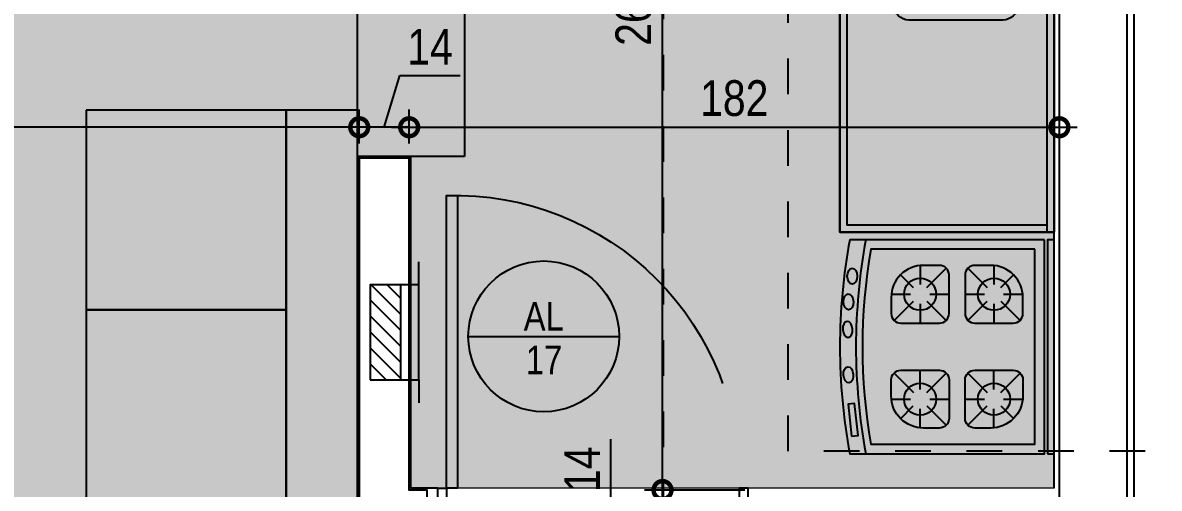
# Model space of a CAD drawing. Header units: metres. Extents: x -23 to 570, y -54 to 184.
# Drawn here: x 11.695 to 14.88, y -0.765 to 0.54 of the extents above; entities that cross this region are included whole.
import ezdxf
from ezdxf.enums import TextEntityAlignment as Align

# ---------------------------------------------------------------- set-up
doc = ezdxf.new("R2010")
doc.units = ezdxf.units.M
doc.header["$PDMODE"] = 35
doc.linetypes.add('DASHEDX2', pattern=[1.5, 1, -0.5])
doc.linetypes.add('PUC$0$DASHEDX2', pattern=[1.5, 1, -0.5])
for name, color, linetype in [('1', 232, 'DASHEDX2'), ('ARQ-DIM', 2, 'Continuous'), ('ARQ-SIM', 1, 'Continuous'), ('PUC$0$06-GGBSTELAP-TIPO-BLA$0$GG-TE0001', 1, 'Continuous'), ('PUC$0$06-GGBSTELAP-TIPO-BLA$0$GG-TE0003', 7, 'Continuous'), ('PUC$0$ARQ-ALV ACAB', 4, 'Continuous'), ('PUC$0$ARQ-ALV OSSO', 5, 'Continuous'), ('PUC$0$ARQ-CAX @ 1', 1, 'Continuous'), ('PUC$0$ARQ-HID', 7, 'Continuous'), ('PUC$0$ARQ-MOB', 7, 'Continuous'), ('PUC$0$ARQ-PRJ', 7, 'PUC$0$DASHEDX2')]:
    doc.layers.add(name, color=color, linetype=linetype)
doc.layers.add('PUC$0$ARQ-FORRO', color=9, linetype='Continuous', lineweight=5)
doc.styles.add('Adesa', font='ARIALN.TTF')
doc.dimstyles.new('ADESA 1-0050', dxfattribs={"dimtxt": 0.1, "dimasz": 0.1, "dimexe": 0.05, "dimexo": 0.05, "dimgap": 0.03, "dimtad": 1, "dimdec": 1, "dimlfac": 100, "dimzin": 12, "dimtxsty": 'Adesa', "dimblk": 'DOTSMALL', "dimcen": 1, "dimdle": 0.05, "dimclrd": 1, "dimclre": 1, "dimclrt": 256, "dimazin": 3, "dimtm": 1e-09, "dimtfac": 1, "dimtdec": 1, "dimtmove": 1, "dimatfit": 0, "dimldrblk": 'DOTSMALL', "dimfxl": 0.8, "dimtvp": 2, "dimtolj": 1, "dimtzin": 0, "dimarcsym": 0})

# ---------------------------------------------------------------- blocks, each defined once
blk = doc.blocks.new('_DotSmall')
at = {"color": 0, "linetype": 'ByBlock', "const_width": 0.5}
blk.add_lwpolyline([(-0.0625, 0, 1), (0.0625, 0, 1)], format="xyb", close=True, dxfattribs=at)
blk = doc.blocks.new('*D52')
at = {"layer": 'ARQ-DIM', "color": 1, "lineweight": -2, "transparency": 16777216}
for p, q in [((12.7782, 0.2012), (12.7782, 0.297)), ((14.6, 0.2012), (14.6, 0.297)), ((12.7282, 0.247), (14.65, 0.247))]:
    blk.add_line(p, q, dxfattribs=at)
at = {"layer": 'Defpoints', "color": 0, "transparency": 16777216}
for p in [(14.6, 0.247), (12.7782, 0.1512, 0), (14.6, 0.1512, 0)]:
    blk.add_point(p, dxfattribs=at)
at = {"layer": 'ARQ-DIM', "color": 1, "lineweight": -2, "transparency": 16777216, "xscale": 0.1, "yscale": 0.1, "zscale": 0.1, "rotation": 180}
blk.add_blockref('_DotSmall', (12.7782, 0.247), dxfattribs=at)
at = {"layer": 'ARQ-DIM', "color": 1, "lineweight": -2, "transparency": 16777216, "xscale": 0.1, "yscale": 0.1, "zscale": 0.1}
blk.add_blockref('_DotSmall', (14.6, 0.247), dxfattribs=at)
at = {"layer": 'ARQ-DIM', "transparency": 16777216, "insert": (13.6891, 0.328), "char_height": 0.1, "attachment_point": 5, "style": 'Adesa'}
blk.add_mtext('\\A1;182', dxfattribs=at)
blk = doc.blocks.new('*D53')
at = {"layer": 'ARQ-DIM', "color": 1, "lineweight": -2, "transparency": 16777216}
for p, q in [((12.7082, 0.247), (12.7518, 0.3922)), ((12.7518, 0.3922), (12.9212, 0.3922)), ((12.6382, 0.2012), (12.6382, 0.297)), ((12.7782, 0.2012), (12.7782, 0.297)), ((12.6382, 0.247), (12.5382, 0.247)), ((12.7782, 0.247), (12.6382, 0.247)), ((12.7782, 0.247), (12.6382, 0.247)), ((12.7782, 0.247), (12.8782, 0.247))]:
    blk.add_line(p, q, dxfattribs=at)
at = {"layer": 'Defpoints', "color": 0, "transparency": 16777216}
for p in [(12.6382, 0.247), (12.6382, 0.1512, 0), (12.7782, 0.1512, 0)]:
    blk.add_point(p, dxfattribs=at)
at = {"layer": 'ARQ-DIM', "color": 1, "lineweight": -2, "transparency": 16777216, "xscale": 0.1, "yscale": 0.1, "zscale": 0.1}
blk.add_blockref('_DotSmall', (12.6382, 0.247), dxfattribs=at)
at = {"layer": 'ARQ-DIM', "color": 1, "lineweight": -2, "transparency": 16777216, "xscale": 0.1, "yscale": 0.1, "zscale": 0.1, "rotation": 180}
blk.add_blockref('_DotSmall', (12.7782, 0.247), dxfattribs=at)
at = {"layer": 'ARQ-DIM', "transparency": 16777216, "insert": (12.8365, 0.4724), "char_height": 0.1, "attachment_point": 5, "style": 'Adesa'}
blk.add_mtext('\\A1;14', dxfattribs=at)
blk = doc.blocks.new('*D54')
at = {"layer": 'ARQ-DIM', "color": 1, "lineweight": -2, "transparency": 16777216}
for p, q in [((8.4659, 0.1407), (8.4659, 0.297)), ((12.6382, 0.2012), (12.6382, 0.297)), ((12.6882, 0.247), (8.4159, 0.247))]:
    blk.add_line(p, q, dxfattribs=at)
at = {"layer": 'Defpoints', "color": 0, "transparency": 16777216}
for p in [(8.4659, 0.247), (12.6382, 0.1512, 0), (8.4659, 0.0907, 0)]:
    blk.add_point(p, dxfattribs=at)
at = {"layer": 'ARQ-DIM', "color": 1, "lineweight": -2, "transparency": 16777216, "xscale": 0.1, "yscale": 0.1, "zscale": 0.1, "rotation": 180}
blk.add_blockref('_DotSmall', (8.4659, 0.247), dxfattribs=at)
at = {"layer": 'ARQ-DIM', "color": 1, "lineweight": -2, "transparency": 16777216, "xscale": 0.1, "yscale": 0.1, "zscale": 0.1}
blk.add_blockref('_DotSmall', (12.6382, 0.247), dxfattribs=at)
at = {"layer": 'ARQ-DIM', "transparency": 16777216, "insert": (10.8612, 0.3272), "char_height": 0.1, "attachment_point": 5, "style": 'Adesa'}
blk.add_mtext('\\A1;417', dxfattribs=at)
blk = doc.blocks.new('*D57')
at = {"layer": 'ARQ-DIM', "color": 1, "lineweight": -2, "transparency": 16777216}
for p, q in [((13.488, -0.8199), (13.488, 1.9612)), ((13.7208, 1.9112), (13.438, 1.9112)), ((13.719, -0.7699), (13.438, -0.7699))]:
    blk.add_line(p, q, dxfattribs=at)
at = {"layer": 'Defpoints', "color": 0, "transparency": 16777216}
for p in [(13.488, 1.9112), (13.7708, 1.9112, 0), (13.769, -0.7699, 0)]:
    blk.add_point(p, dxfattribs=at)
at = {"layer": 'ARQ-DIM', "color": 1, "lineweight": -2, "transparency": 16777216, "xscale": 0.1, "yscale": 0.1, "zscale": 0.1}
for p, rotation in [((13.488, 1.9112), 90), ((13.488, -0.7699), 270)]:
    blk.add_blockref('_DotSmall', p, dxfattribs=dict(at, rotation=rotation))
at = {"layer": 'ARQ-DIM', "transparency": 16777216, "insert": (13.4069, 0.5707), "char_height": 0.1, "attachment_point": 5, "rotation": 90, "style": 'Adesa'}
blk.add_mtext('\\A1;268', dxfattribs=at)
blk = doc.blocks.new('*D58')
at = {"layer": 'ARQ-DIM', "color": 1, "lineweight": -2, "transparency": 16777216}
for p, q in [((13.3428, -0.7963), (13.3428, -0.6269)), ((13.488, -0.7699), (13.488, -0.6699)), ((13.719, -0.7699), (13.438, -0.7699)), ((13.488, -0.9099), (13.488, -0.7699)), ((13.488, -0.9099), (13.488, -0.7699)), ((13.488, -0.8399), (13.3428, -0.7963)), ((13.719, -0.9099), (13.438, -0.9099)), ((13.488, -0.9099), (13.488, -1.0099))]:
    blk.add_line(p, q, dxfattribs=at)
at = {"layer": 'Defpoints', "color": 0, "transparency": 16777216}
for p in [(13.488, -0.7699), (13.769, -0.7699, 0), (13.769, -0.9099, 0)]:
    blk.add_point(p, dxfattribs=at)
at = {"layer": 'ARQ-DIM', "color": 1, "lineweight": -2, "transparency": 16777216, "xscale": 0.1, "yscale": 0.1, "zscale": 0.1}
for p, rotation in [((13.488, -0.7699), 270), ((13.488, -0.9099), 90)]:
    blk.add_blockref('_DotSmall', p, dxfattribs=dict(at, rotation=rotation))
at = {"layer": 'ARQ-DIM', "transparency": 16777216, "insert": (13.2626, -0.7116), "char_height": 0.1, "attachment_point": 5, "rotation": 90, "style": 'Adesa'}
blk.add_mtext('\\A1;14', dxfattribs=at)
blk = doc.blocks.new('TIPO COTA$0$Chamada_planta')
at = {"layer": 'ARQ-SIM'}
blk.add_line((-1.409, 0), (1.409, 0), dxfattribs=at)
blk.add_circle((0, 0), 1.409, dxfattribs=at)
at = {"layer": 'ARQ-SIM', "color": 2, "style": 'Adesa'}
for tag, p in [('NUMERO', (0, 0.234)), ('C.D.', (0, -0.272))]:
    blk.add_attdef(tag, text='', height=0.5, dxfattribs=at).set_placement(p, align=Align.MIDDLE_CENTER)
blk = doc.blocks.new('PUC$0$00002ITA-AIT-PR-008-BSE-PLA-TIP-R00$0$Cuba 1')
blk.add_line((0.205, 0.305), (0.205, 0.04))
for points in [[(0.165, 0, 0.414214), (0.205, 0.04), (0.205, 0.305, 0.414214), (0.165, 0.345), (-0.165, 0.345, 0.414214), (-0.205, 0.305), (-0.205, 0.04, 0.414214), (-0.165, 0)], [(-0.165, 0.02), (0.165, 0.02, 0.414214), (0.185, 0.04), (0.185, 0.305, 0.414214), (0.165, 0.325), (-0.165, 0.325, 0.414214), (-0.185, 0.305), (-0.185, 0.04, 0.414214)]]:
    blk.add_lwpolyline(points, format="xyb", close=True)
for radius in [0.0337, 0.0237]:
    blk.add_circle((0, 0.1725), radius)
blk = doc.blocks.new('*U2449')
at = {"linetype": 'Continuous'}
blk.add_lwpolyline([(0, 0), (0, 0.6), (-1.2, 0.6), (-1.2, 0)], dxfattribs=at)
at = {"lineweight": -2}
for points in [[(-1.2, 0), (-1.2, 0.6), (0, 0.6), (0, 0)], [(-1.18, 0.02), (-1.18, 0.58), (-0.02, 0.58), (-0.02, 0.02)], [(0, 0.02), (-1.2, 0.02)], [(0, 0), (-1.2, 0)]]:
    blk.add_lwpolyline(points, dxfattribs=at)
at = {"lineweight": -2, "extrusion": (0, 0, -1), "zscale": -1, "rotation": 180}
blk.add_blockref('PUC$0$00002ITA-AIT-PR-008-BSE-PLA-TIP-R00$0$Cuba 1', (0.4, 0.4475), dxfattribs=at)
blk = doc.blocks.new('*U2602')
for points in [[(-0.025, -0.1), (0, -0.1), (0, -0.07), (0.01, -0.07), (0.01, 0.07), (-0.025, 0.07), (-0.025, -0.1)], [(0.845, -0.1), (0.82, -0.1), (0.82, -0.07), (0.81, -0.07), (0.81, 0.07), (0.845, 0.07), (0.845, -0.1)], [(0, -0.1), (0, -0.9204), (0.03, -0.9204), (0.03, -0.1)]]:
    blk.add_lwpolyline(points, close=True)
at = {"layer": 'PUC$0$ARQ-PRJ'}
blk.add_arc((0.0237, -0.1242), 0.7967, 268.2987, 1.7401, dxfattribs=at)
blk = doc.blocks.new('PUC$0$pl apto tipo 3 puc')
at = {"layer": 'PUC$0$ARQ-ALV ACAB', "elevation": 0}
blk.add_lwpolyline([(-12.8122, 0.9361), (-12.8672, 0.9361), (-12.8672, 0.7661), (-12.7922, 0.7661), (-12.7922, -0.1638), (-12.6422, -0.1638), (-12.6422, 1.455), (-12.1072, 1.455), (-12.1072, 1.625), (-12.8122, 1.625)], close=True, dxfattribs=at)
blk.add_lwpolyline([(-14.594, 0.7661), (-14.594, -1.905), (-12.8372, -1.905), (-12.8372, -2.055), (-12.8922, -2.055)], dxfattribs=at)
at = {"layer": 'PUC$0$ARQ-ALV OSSO'}
blk.add_line((-14.6091, 2.8604, 0), (-14.609, -1.91, 0), dxfattribs=at)
blk.add_lwpolyline([(-14.799, 2.0012), (-14.799, -1.4888)], dxfattribs=at)
at = {"layer": 'PUC$0$ARQ-ALV OSSO', "elevation": 0}
blk.add_lwpolyline([(-12.7872, 0.9111), (-12.8372, 0.9111), (-12.8372, 0.7711), (-12.7872, 0.7711), (-12.7872, -0.1588), (-12.6472, -0.1588), (-12.6472, 1.46), (-12.1372, 1.46), (-12.1372, 1.6), (-12.7872, 1.6)], close=True, dxfattribs=at)
at = {"layer": 'PUC$0$ARQ-CAX @ 1', "xscale": -1}
blk.add_blockref('*U2602', (-12.8922, 0.8661, 0), dxfattribs=at)
at = {"layer": 'PUC$0$ARQ-HID', "extrusion": (0, 0, -1), "xscale": -1.000000000000002, "zscale": -1.000000000000002, "rotation": 90}
blk.add_blockref('*U2449', (14.594, -1.1513, 0), dxfattribs=at)
blk = doc.blocks.new('PUC$0$pl apto tipo 2 puc')
at = {"layer": 'PUC$0$ARQ-ALV OSSO', "elevation": 0}
blk.add_lwpolyline([(-14.8188, 2.0012), (-14.8188, -1.4888)], dxfattribs=at)
blk = doc.blocks.new('PUC$0$ARQ-MOB-COZ FOG')
at = {"layer": 'PUC$0$ARQ-MOB'}
for p, q in [((-0.122, -0.1412), (-0.122, -0.0872)), ((-0.1029, -0.1491), (-0.0489, -0.0951)), ((0.1529, -0.1491), (0.0989, -0.0951)), ((0.172, -0.1412), (0.172, -0.0872)), ((-0.1411, -0.149), (-0.1766, -0.1135)), ((0.1911, -0.149), (0.2266, -0.1135)), ((-0.203, -0.1682), (-0.149, -0.1682)), ((-0.1951, -0.2413), (-0.1411, -0.1873)), ((-0.0489, -0.2412), (-0.1029, -0.1872)), ((-0.095, -0.1682), (-0.041, -0.1682)), ((0.145, -0.1682), (0.091, -0.1682)), ((0.0989, -0.2412), (0.1529, -0.1872)), ((0.2451, -0.2413), (0.1911, -0.1873)), ((0.253, -0.1682), (0.199, -0.1682)), ((-0.122, -0.2492), (-0.122, -0.1952)), ((0.172, -0.2492), (0.172, -0.1952)), ((-0.1411, -0.356), (-0.1951, -0.3021)), ((-0.122, -0.3482), (-0.122, -0.2942)), ((-0.1029, -0.3561), (-0.0489, -0.3021)), ((0.1529, -0.3561), (0.0989, -0.3021)), ((0.172, -0.3482), (0.172, -0.2942)), ((0.1911, -0.356), (0.2451, -0.3021)), ((-0.203, -0.3752), (-0.149, -0.3752)), ((-0.095, -0.3752), (-0.041, -0.3752)), ((0.145, -0.3752), (0.091, -0.3752)), ((0.253, -0.3752), (0.199, -0.3752)), ((-0.1766, -0.4298), (-0.1411, -0.3943)), ((-0.122, -0.4562), (-0.122, -0.4022)), ((-0.0489, -0.4482), (-0.1029, -0.3942)), ((0.0989, -0.4482), (0.1529, -0.3942)), ((0.172, -0.4562), (0.172, -0.4022)), ((0.2267, -0.4298), (0.1911, -0.3943))]:
    blk.add_line(p, q, dxfattribs=at)
for points in [[(0.325, -0.018), (0.325, 0), (-0.275, 0), (-0.275, -0.018)], [(0.2754, -0.5671), (0.2735, -0.5492), (0.184, -0.5589), (0.1859, -0.5768)]]:
    blk.add_lwpolyline(points, close=True, dxfattribs=at)
for points in [[(-0.275, -0.027), (-0.275, -0.5724, 0.092036), (0.325, -0.5724), (0.325, -0.027)], [(-0.248, -0.054), (-0.248, -0.5131, 0.087474), (0.298, -0.5131), (0.298, -0.054)], [(-0.041, -0.2222), (-0.041, -0.1142, 0.414214), (-0.068, -0.0872), (-0.113, -0.0872, 0.414214), (-0.203, -0.1772), (-0.203, -0.2222, 0.414214), (-0.176, -0.2492), (-0.068, -0.2492, 0.414214)], [(0.091, -0.2222), (0.091, -0.1142, -0.414214), (0.118, -0.0872), (0.163, -0.0872, -0.414214), (0.253, -0.1772), (0.253, -0.2222, -0.414214), (0.226, -0.2492), (0.118, -0.2492, -0.414214)], [(-0.041, -0.4292), (-0.041, -0.3212, 0.414214), (-0.068, -0.2942), (-0.176, -0.2942, 0.414214), (-0.203, -0.3212), (-0.203, -0.3662, 0.414214), (-0.113, -0.4562), (-0.068, -0.4562, 0.414214)], [(0.091, -0.4292), (0.091, -0.3212, -0.414214), (0.118, -0.2942), (0.226, -0.2942, -0.414214), (0.253, -0.3212), (0.253, -0.3662, -0.414214), (0.163, -0.4562), (0.118, -0.4562, -0.414214)]]:
    blk.add_lwpolyline(points, format="xyb", close=True, dxfattribs=at)
for centre in [(-0.122, -0.1682), (0.172, -0.1682), (-0.122, -0.3752), (0.172, -0.3752)]:
    blk.add_circle(centre, 0.045, dxfattribs=at)
blk.add_arc((0.025, 1.0824), 1.6374, 259.4425, 280.5575, dxfattribs=at)
for centre, major_axis in [((-0.1728, -0.5654), (0.0225, 0)), ((-0.1009, -0.576), (0.0225, 0.0004)), ((-0.0234, -0.5783), (0.0224, 0.0016)), ((0.1038, -0.5761), (0.0224, 0.002))]:
    blk.add_ellipse(centre, major_axis=major_axis, ratio=0.612901, start_param=3.141593, end_param=9.424778, dxfattribs=at)
blk = doc.blocks.new('PUC$0$ARQ-LAY-SOF')
at = {"layer": 'PUC$0$ARQ-MOB'}
for points in [[(0.2, 1.74), (0.2, 0.06), (0, 0.06), (0, 1.74)], [(0.76, 1.74), (0.76, 0.06), (0, 0.06), (0, 1.74)], [(0.76, 1.74), (0.76, 1.18), (0.2, 1.18), (0.2, 1.74)], [(0.76, 1.18), (0.76, 0.62), (0.2, 0.62), (0.2, 1.18)], [(0.76, 0), (0.76, 0.06), (0, 0.06), (0, 0)]]:
    blk.add_lwpolyline(points, close=True, dxfattribs=at)
blk = doc.blocks.new('PUC$0$layout puc 3')
at = {"layer": 'PUC$0$ARQ-MOB'}
blk.add_lwpolyline([(7.3782, 3.02), (7.0782, 3.02), (7.0782, 3.47), (7.3782, 3.47)], close=True, dxfattribs=at)
at = {"layer": 'PUC$0$ARQ-MOB', "color": 7, "xscale": -1}
blk.add_blockref('PUC$0$ARQ-LAY-SOF', (7.0782, 1.41), dxfattribs=at)
at = {"layer": 'PUC$0$ARQ-MOB', "rotation": 270}
blk.add_blockref('PUC$0$ARQ-MOB-COZ FOG', (9.03, 2.5119), dxfattribs=at)
blk = doc.blocks.new('PUC$0$06-GGBSTELAP-TIPO-BLA$0$GG-CP-10-50')
at = {"layer": 'PUC$0$06-GGBSTELAP-TIPO-BLA$0$GG-TE0001'}
h = blk.add_hatch(dxfattribs=at)
h.set_pattern_fill('ANSI31', color=256, scale=0.01, angle=90, style=0)
h.set_pattern_definition([(135, (-15411.20236, 5775.561818), (-0.0224506403, -0.0224506403), [])])
h.paths.add_polyline_path([(0.133, -0.0862), (0.133, 0), (-0.133, 0), (-0.133, -0.0862)])
at = {"layer": 'PUC$0$06-GGBSTELAP-TIPO-BLA$0$GG-TE0003'}
for p, q in [((-0.133, 0.0502), (-0.1977, 0.0502)), ((0.133, 0.0502), (0.1977, 0.0502)), ((-0.133, 0), (0.133, 0))]:
    blk.add_line(p, q, dxfattribs=at)
blk.add_lwpolyline([(-0.133, -0.0862), (-0.133, 0.0502), (0.133, 0.0502), (0.133, -0.0862)], close=True, dxfattribs=at)
blk = doc.blocks.new('PUC$0$06-GGBSTELAP-TIPO-BLA$0$PONTOS AP3')
at = {"layer": 'PUC$0$06-GGBSTELAP-TIPO-BLA$0$GG-TE0003', "rotation": 180}
blk.add_blockref('PUC$0$06-GGBSTELAP-TIPO-BLA$0$GG-CP-10-50', (25.3624, 3.113, 0), dxfattribs=at)
blk = doc.blocks.new('PUC$0$pl  forro 3')
at = {"layer": 'PUC$0$ARQ-FORRO'}
h = blk.add_hatch(color=256, dxfattribs=at)
h.dxf.hatch_style = 1
h.paths.add_polyline_path([(1.8588, 1.21), (3.7921, 1.21), (3.7921, 0.8112), (6.8388, 0.8112), (6.8389, -1.8599), (5.0371, -1.8599), (5.0371, -0.93), (4.8871, -0.93), (4.8871, -2.5488), (1.8588, -2.5488), (1.8588, -1.4888), (0.7248, -1.4888), (0.7248, -0.2), (1.8588, -0.2)])
blk.add_lwpolyline([(1.8588, 1.21), (3.7921, 1.21), (3.7921, 0.8112), (6.8388, 0.8112), (6.8389, -1.8599), (5.0371, -1.8599), (5.0371, -0.93), (4.8871, -0.93), (4.8871, -2.5488), (1.8588, -2.5488), (1.8588, -1.4888), (0.7248, -1.4888), (0.7248, -0.2), (1.8588, -0.2)], close=True, dxfattribs=at)
blk = doc.blocks.new('PUC')
at = {"rotation": 180}
blk.add_blockref('PUC$0$pl apto tipo 3 puc', (-0.009, 0.0012, 0), dxfattribs=at)
at = {"xscale": -1, "rotation": 90}
blk.add_blockref('PUC$0$06-GGBSTELAP-TIPO-BLA$0$PONTOS AP3', (15.8678, 25.0348, 0), dxfattribs=at)
at = {"layer": 'PUC$0$ARQ-ALV OSSO', "rotation": 180}
blk.add_blockref('PUC$0$pl apto tipo 2 puc', (-0.0088, 0.0012, 0), dxfattribs=at)
at = {"layer": 'PUC$0$ARQ-FORRO'}
blk.add_blockref('PUC$0$pl  forro 3', (7.7461, 1.095, 0), dxfattribs=at)
at = {"layer": 'PUC$0$ARQ-MOB', "color": 6}
blk.add_blockref('PUC$0$layout puc 3', (5.555, -2.855, 0), dxfattribs=at)
blk = doc.blocks.new('est-lo-07-6sb-r00')
at = {"layer": '1'}
for points in [[(1349.009683, 165.003526), (1349.009683, -84.573884)], [(1384.009683, -66.074496), (1384.009683, 165.003526)], [(1524.010497, -66.074496), (1384.009683, -66.074496)]]:
    blk.add_lwpolyline(points, dxfattribs=at)

msp = doc.modelspace()

# ---------------------------------------------------------------- block references
msp.add_blockref('PUC', (0, 0))
at = {"linetype": 'Continuous', "xscale": 0.01, "yscale": 0.01, "zscale": 0.01}
msp.add_blockref('est-lo-07-6sb-r00', (0, 0), dxfattribs=at)
at = {"layer": 'ARQ-SIM'}
ref = msp.add_blockref('TIPO COTA$0$Chamada_planta', (13.1552, -0.3391, 0), dxfattribs=dict(at, xscale=0.15, yscale=0.15, zscale=0.15))
ref.add_attrib('NUMERO', 'AL', dxfattribs={"color": 2, "height": 0.08, "style": 'Adesa'}).set_placement((13.1552, -0.2828, 0), align=Align.MIDDLE_CENTER)
ref.add_attrib('C.D.', '17', dxfattribs={"color": 2, "height": 0.08, "style": 'Adesa'}).set_placement((13.1561, -0.4052, 0), align=Align.MIDDLE_CENTER)

# ---------------------------------------------------------------- dimensions: what is measured, and where the dimension line sits
at = {"layer": 'ARQ-DIM'}
for base, p1, p2, angle, picture, middle in [((13.488, 1.9112, 0), (13.769, -0.7699, 0), (13.7708, 1.9112), 270, '*D57', (13.4069, 0.5707, 0)), ((14.6, 0.247), (12.7782, 0.1512, 0), (14.6, 0.1512, 0), 180, '*D52', (13.6891, 0.328))]:
    dim = msp.add_linear_dim(base=base, p1=p1, p2=p2, angle=angle, dimstyle='ADESA 1-0050', override={"dimdec": 0}, dxfattribs=at)
    dim.commit()
    dim.dimension.update_dxf_attribs({"geometry": picture, "text_midpoint": middle})
for base, p1, p2, angle, picture, middle in [((12.6382, 0.247), (12.7782, 0.1512, 0), (12.6382, 0.1512, 0), 180, '*D53', (12.7818, 0.4724)), ((13.488, -0.7699), (13.769, -0.9099, 0), (13.769, -0.7699, 0), 270, '*D58', (13.2626, -0.7663))]:
    dim = msp.add_linear_dim(base=base, p1=p1, p2=p2, angle=angle, dimstyle='ADESA 1-0050', dxfattribs=at)
    dim.commit()
    dim.dimension.update_dxf_attribs({"geometry": picture, "text_midpoint": middle})
dim = msp.add_linear_dim(base=(8.4659, 0.247, 0), p1=(12.6382, 0.1512, 0), p2=(8.4659, 0.0907, 0), angle=180, dimstyle='ADESA 1-0050', override={"dimdec": 0}, dxfattribs=at)
dim.commit()
dim.dimension.update_dxf_attribs({"geometry": '*D54', "text_midpoint": (10.8612, 0.247, 0), "dimtype": 160})

doc.saveas('drawing.dxf')
